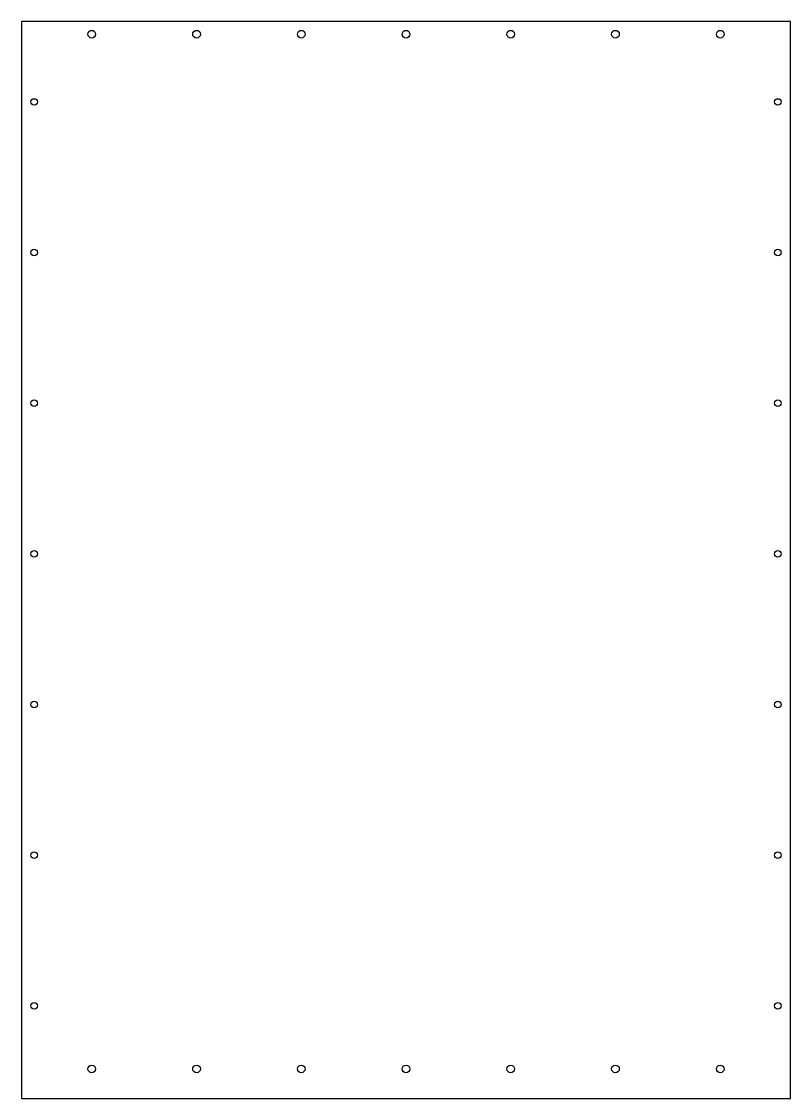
# Model space of a CAD drawing. Header units: inches. Extents: x -11.4 to 11.4, y -15.9 to 15.9.
import ezdxf

# ---------------------------------------------------------------- set-up
doc = ezdxf.new("R2010")
doc.units = ezdxf.units.IN
doc.header["$MEASUREMENT"] = 0

msp = doc.modelspace()

# ---------------------------------------------------------------- linework, layer by layer
at = {"color": 7, "linetype": 'Continuous', "lineweight": 25}
for p, q in [((-11.379, 15.94), (-11.379, -15.94)), ((11.379, 15.94), (-11.379, 15.94)), ((11.379, -15.94), (11.379, 15.94)), ((-11.379, -15.94), (11.379, -15.94))]:
    msp.add_line(p, q, dxfattribs=at)
for centre, radius in [((-9.3, 15.565), 0.114), ((-6.2, 15.565), 0.114), ((-3.1, 15.565), 0.114), ((0, 15.565), 0.114), ((3.1, 15.565), 0.114), ((6.2, 15.565), 0.114), ((9.3, 15.565), 0.114), ((-11.004, 13.56), 0.0955), ((11.004, 13.56), 0.0955), ((-11.004, 9.101), 0.0955), ((11.004, 9.101), 0.0955), ((-11.004, 4.641), 0.0955), ((11.004, 4.641), 0.0955), ((-11.004, 0.181), 0.0955), ((11.004, 0.181), 0.0955), ((-11.004, -4.278), 0.0955), ((11.004, -4.278), 0.0955), ((-11.004, -8.738), 0.0955), ((11.004, -8.738), 0.0955), ((-11.004, -13.197), 0.0955), ((11.004, -13.197), 0.0955), ((-9.3, -15.065), 0.114), ((-6.2, -15.065), 0.114), ((-3.1, -15.065), 0.114), ((0, -15.065), 0.114), ((3.1, -15.065), 0.114), ((6.2, -15.065), 0.114), ((9.3, -15.065), 0.114)]:
    msp.add_circle(centre, radius, dxfattribs=at)

doc.saveas('drawing.dxf')
